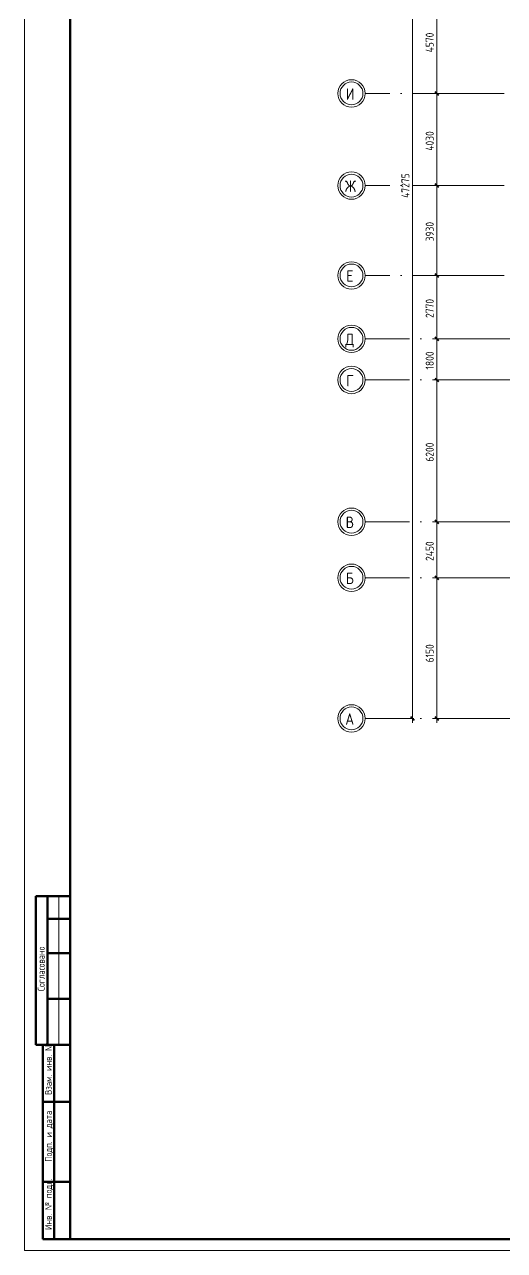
# Model space of a CAD drawing. Header units: millimetres. Extents: x -259793 to 503324, y -44556 to 93494.
# Drawn here: x 222168 to 243168, y -41030 to 12580 of the extents above; entities that cross this region are included whole.
import ezdxf

# ---------------------------------------------------------------- set-up
doc = ezdxf.new("R2010")
doc.units = ezdxf.units.MM
doc.linetypes.add('ADSK_Линия сетки', pattern=[25, 20, -2.5, 0, -2.5])
for name, color, linetype, lineweight in [('Оси', 252, 'Continuous', 9), ('ОФ_рамка', 8, 'Continuous', 60), ('Размеры', 7, 'Continuous', 9)]:
    doc.layers.add(name, color=color, linetype=linetype, lineweight=lineweight)
doc.styles.add('GOST Common', font='', dxfattribs={"width": 0.9, "height": 500})
doc.styles.add('GOST Common_1', font='', dxfattribs={"height": 250})
doc.styles.add('ГОСТ 2.304', font='')
doc.styles.get('GOST Common').set_extended_font_data('GOST type B')
doc.styles.get('GOST Common_1').set_extended_font_data('GOST type B')
doc.styles.get('ГОСТ 2.304').set_extended_font_data('GOST 2.304 type A')

# ---------------------------------------------------------------- blocks, each defined once
blk = doc.blocks.new('А0')
at = {"layer": 'ОФ_рамка', "color": 0, "linetype": 'Continuous', "lineweight": 5, "ltscale": 100}
for points in [[(222168, -309617), (222168, -393717)], [(222168, -393717), (341068, -393717)]]:
    blk.add_lwpolyline(points, dxfattribs=at)
at = {"layer": 'ОФ_рамка', "color": 0, "linetype": 'Continuous', "ltscale": 100}
for points in [[(224168, -310117), (224168, -393217)], [(224168, -393217), (340568, -393217)]]:
    blk.add_lwpolyline(points, dxfattribs=at)
at = {"layer": 'ОФ_рамка', "color": 0, "linetype": 'Continuous'}
for points in [[(222668, -384717), (222668, -378217)], [(224168, -378217), (222668, -378217)], [(223168, -384717), (223168, -378217)], [(224168, -393217), (224168, -378217)], [(223168, -379217), (224168, -379217)], [(223168, -380717), (224168, -380717)], [(223168, -382717), (224168, -382717)], [(222668, -384717), (224168, -384717)], [(222968, -393217), (222968, -384717)], [(223468, -393217), (223468, -384717)], [(222968, -387217), (224168, -387217)], [(222968, -390717), (224168, -390717)], [(224168, -393217), (222968, -393217)]]:
    blk.add_lwpolyline(points, dxfattribs=at)
at = {"layer": 'ОФ_рамка', "color": 0, "linetype": 'Continuous', "lineweight": 5}
blk.add_lwpolyline([(223668, -384717), (223668, -378217)], dxfattribs=at)
at = {"layer": 'ОФ_рамка', "color": 0, "linetype": 'Continuous', "lineweight": 5, "char_height": 300, "attachment_point": 1, "rotation": 90, "style": 'ГОСТ 2.304'}
for s, insert, width in [('\\fGOST 2.304 type A|b0|i0|c1|p34;\\W1.0000000000;\\T1.0000000000;\\o\\lСогласовано', (222748, -382374), 1992.86), ('\\fGOST 2.304 type A|b0|i0|c1|p34;\\W1.0000000000;\\T1.0000000000;\\o\\lВзам. инв. №', (223066, -386910), 2077.93), ('\\fGOST 2.304 type A|b0|i0|c1|p34;\\W1.0000000000;\\T1.0000000000;\\o\\lПодп. и дата', (223068, -389839), 2065.5), ('\\fGOST 2.304 type A|b0|i0|c1|p34;\\W1.0000000000;\\T1.0000000000;\\o\\lИнв. № подл.', (223065, -392816), 2070.21)]:
    blk.add_mtext(s, dxfattribs=dict(at, insert=insert, width=width))
blk = doc.blocks.new('3 этаж')
at = {"layer": 'Оси', "color": 251, "linetype": 'ADSK_Линия сетки', "ltscale": 200, "true_color": 0x636466}
for p, q in [((283153, 9567), (237074, 9567)), ((283153, 5537), (237074, 5537)), ((283153, 1607), (237074, 1607)), ((314013, -1163), (237074, -1163)), ((314013, -2963), (237074, -2963)), ((314013, -9163), (237074, -9163)), ((314013, -11613), (237074, -11613)), ((314013, -17763), (237074, -17763))]:
    blk.add_line(p, q, dxfattribs=at)
at = {"layer": 'Оси', "color": 251, "lineweight": 20, "true_color": 0x636466}
for centre, radius, start, end in [((236474, 9567), 600, 90, 270), ((236474, 9567), 500, 90, 270), ((236474, 9567), 600, 270, 90), ((236474, 9567), 500, 270, 90), ((236474, 5537), 600, 90, 270), ((236474, 5537), 500, 90, 270), ((236474, 5537), 600, 270, 90), ((236474, 5537), 500, 270, 90), ((236474, 1607), 600, 90, 270), ((236474, 1607), 600, 270, 90), ((236474, 1607), 500, 90, 270), ((236474, 1607), 500, 270, 90), ((236474, -1163), 600, 90, 270), ((236474, -1163), 500, 90, 270), ((236474, -1163), 600, 270, 90), ((236474, -1163), 500, 270, 90), ((236474, -2963), 600, 90, 270), ((236474, -2963), 500, 90, 270), ((236474, -2963), 600, 270, 90), ((236474, -2963), 500, 270, 90), ((236474, -9163), 600, 90, 270), ((236474, -9163), 600, 270, 90), ((236474, -9163), 500, 90, 270), ((236474, -9163), 500, 270, 90), ((236474, -11613), 600, 90, 270), ((236474, -11613), 500, 90, 270), ((236474, -11613), 600, 270, 90), ((236474, -11613), 500, 270, 90), ((236474, -17763), 600, 90, 270), ((236474, -17763), 500, 90, 270), ((236474, -17763), 600, 270, 90), ((236474, -17763), 500, 270, 90)]:
    blk.add_arc(centre, radius, start, end, dxfattribs=at)
at = {"layer": 'Размеры', "color": 251, "lineweight": 20, "true_color": 0x636466}
for p, q in [((239146, -17963), (239146, 29387)), ((240209, 9567), (240209, 14137)), ((240209, 9567), (240059, 9567)), ((240209, 9567), (240059, 9567)), ((240209, 5537), (240209, 9567)), ((240209, 9567), (240259, 9567)), ((240209, 9567), (240259, 9567)), ((240209, 5537), (240059, 5537)), ((240209, 5537), (240059, 5537)), ((240209, 1607), (240209, 5537)), ((240209, 5537), (240259, 5537)), ((240209, 5537), (240259, 5537)), ((240209, 1607), (240059, 1607)), ((240209, 1607), (240059, 1607)), ((240209, -1163), (240209, 1607)), ((240209, 1607), (240259, 1607)), ((240209, 1607), (240259, 1607)), ((240209, -1163), (240059, -1163)), ((240209, -1163), (240059, -1163)), ((240209, -2963), (240209, -1163)), ((240209, -1163), (240259, -1163)), ((240209, -1163), (240259, -1163)), ((240209, -2963), (240059, -2963)), ((240209, -2963), (240059, -2963)), ((240209, -9163), (240209, -2963)), ((240209, -2963), (240259, -2963)), ((240209, -2963), (240259, -2963)), ((240209, -9163), (240059, -9163)), ((240209, -9163), (240059, -9163)), ((240209, -11613), (240209, -9163)), ((240209, -9163), (240259, -9163)), ((240209, -9163), (240259, -9163)), ((240209, -11613), (240059, -11613)), ((240209, -11613), (240059, -11613)), ((240209, -17963), (240209, -11613)), ((240209, -11613), (240259, -11613)), ((240209, -11613), (240259, -11613)), ((239146, -17763), (238996, -17763)), ((239146, -17763), (239196, -17763)), ((240209, -17763), (240059, -17763)), ((240209, -17763), (240259, -17763))]:
    blk.add_line(p, q, dxfattribs=at)
at = {"layer": 'Размеры', "color": 251, "lineweight": 40, "true_color": 0x636466}
for p, q in [((240209, 9567), (240138, 9637)), ((240209, 9567), (240138, 9637)), ((240209, 9567), (240279, 9496)), ((240209, 9567), (240279, 9496)), ((240209, 5537), (240138, 5607)), ((240209, 5537), (240138, 5607)), ((240209, 5537), (240279, 5466)), ((240209, 5537), (240279, 5466)), ((240209, 1607), (240138, 1677)), ((240209, 1607), (240138, 1677)), ((240209, 1607), (240279, 1536)), ((240209, 1607), (240279, 1536)), ((240209, -1163), (240138, -1093)), ((240209, -1163), (240138, -1093)), ((240209, -1163), (240279, -1234)), ((240209, -1163), (240279, -1234)), ((240209, -2963), (240138, -2893)), ((240209, -2963), (240138, -2893)), ((240209, -2963), (240279, -3034)), ((240209, -2963), (240279, -3034)), ((240209, -9163), (240138, -9093)), ((240209, -9163), (240138, -9093)), ((240209, -9163), (240279, -9234)), ((240209, -9163), (240279, -9234)), ((240209, -11613), (240138, -11543)), ((240209, -11613), (240138, -11543)), ((240209, -11613), (240279, -11684)), ((240209, -11613), (240279, -11684)), ((239146, -17763), (239075, -17693)), ((239146, -17763), (239217, -17834)), ((240209, -17763), (240138, -17693)), ((240209, -17763), (240279, -17834))]:
    blk.add_line(p, q, dxfattribs=at)
at = {"layer": 'Оси', "color": 251, "true_color": 0x636466, "style": 'GOST Common', "width": 0.9}
for s, p in [('И', (236226, 9291)), ('Ж', (236179, 5261)), ('Е', (236247, 1331)), ('Д', (236203, -1439)), ('Г', (236247, -3239)), ('В', (236223, -9439)), ('Б', (236226, -11889)), ('А', (236203, -18039))]:
    blk.add_text(s, height=500, dxfattribs=at).set_placement(p)
at = {"layer": 'Размеры', "color": 251, "true_color": 0x636466, "style": 'GOST Common_1', "width": 0.9}
for s, p in [('4570', (240071, 11364)), ('4030', (240071, 7064)), ('47275', (239009, 5001)), ('3930', (240071, 3099)), ('2770', (240071, -251)), ('1800', (240071, -2504)), ('6200', (240071, -6536)), ('2450', (240071, -10876)), ('6150', (240071, -15314))]:
    blk.add_text(s, height=350, rotation=90, dxfattribs=at).set_placement(p)

msp = doc.modelspace()

# ---------------------------------------------------------------- block references
msp.add_blockref('3 этаж', (0, 0))
at = {"layer": 'ОФ_рамка', "color": 0, "lineweight": -2}
msp.add_blockref('А0', (0, 352686.90518), dxfattribs=at)

doc.saveas('drawing.dxf')
